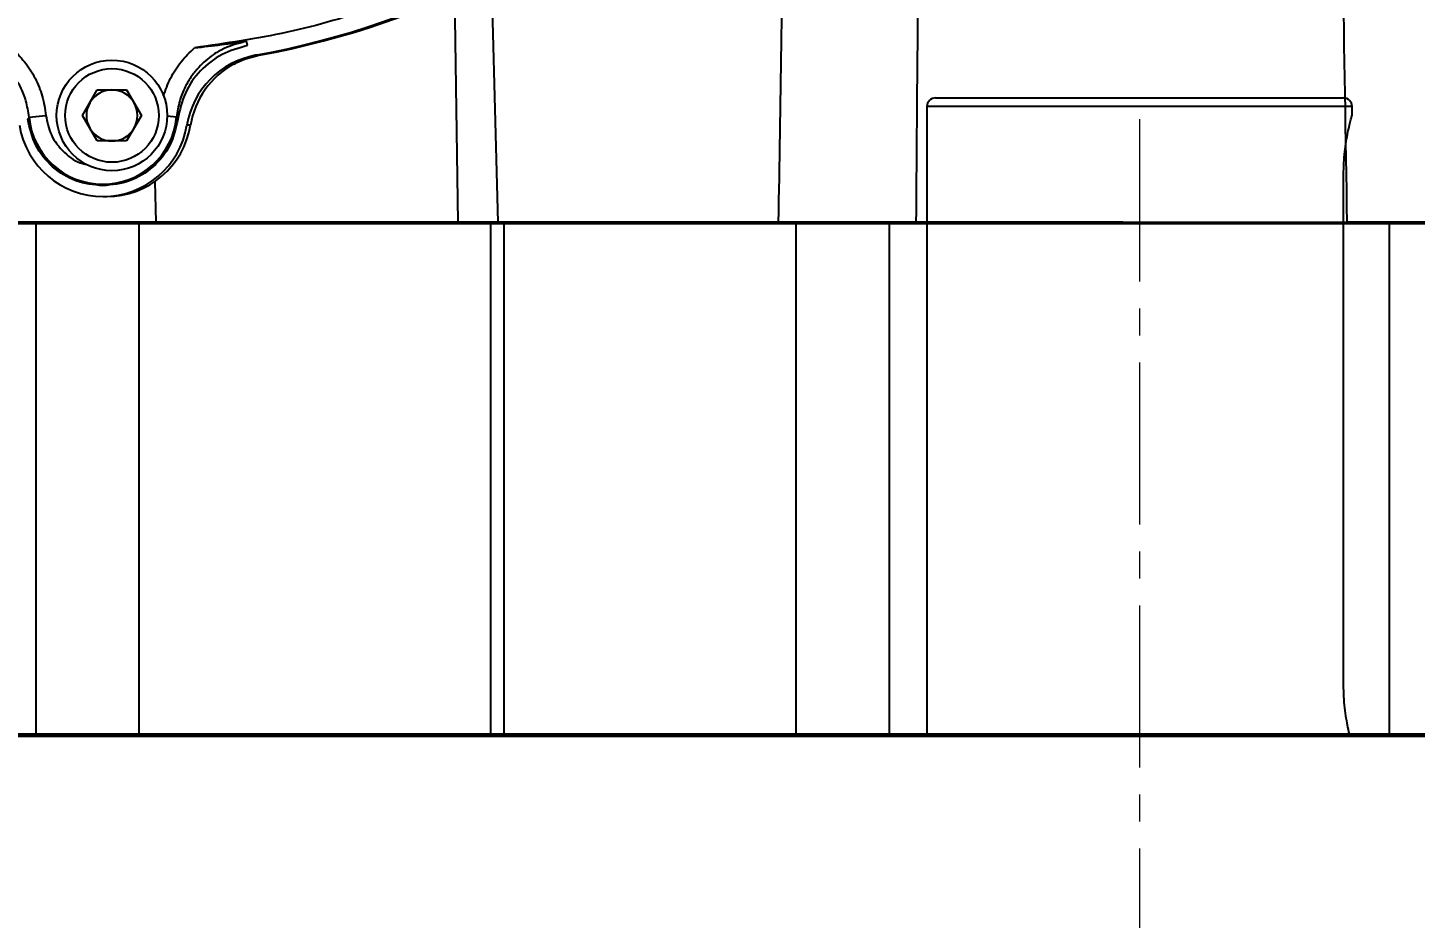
# Model space of a CAD drawing. Header units: millimetres. Extents: x 2055 to 5101, y 917 to 3070.
# Drawn here: x 2912.9 to 3076, y 2435.2 to 2539.9 of the extents above; entities that cross this region are included whole.
import ezdxf

# ---------------------------------------------------------------- set-up
doc = ezdxf.new("R2010")
doc.units = ezdxf.units.MM
doc.linetypes.add('CENTER2', pattern=[28.575, 19.05, -3.175, 3.175, -3.175])
doc.linetypes.add('点画线', pattern=[18, 12, -2, 2, -2])
doc.layers.add('AM_5', color=3, linetype='Continuous', lineweight=25)
doc.layers.add('中心线层', color=1, linetype='点画线', lineweight=18)
doc.styles.add('SLDTEXTSTYLE1', font='txt.shx', dxfattribs={"width": 0.7, "bigfont": 'gbcbig.shx'})
doc.dimstyles.new('SLDDIMSTYLE12$0', dxfattribs={"dimtxt": 12, "dimasz": 10, "dimexe": 0, "dimexo": 0.0625, "dimgap": 0.875, "dimtad": 1, "dimdec": 1, "dimlfac": 1.8, "dimrnd": 1e-09, "dimzin": 12, "dimdsep": 46, "dimtxsty": 'SLDTEXTSTYLE1', "dimcen": 0.09, "dimdle": 8.16, "dimclrd": 3, "dimclre": 3, "dimadec": 0, "dimazin": 3, "dimtfac": 1, "dimtdec": 1, "dimtofl": 0, "dimtmove": 0, "dimatfit": 3, "dimfxl": 0, "dimfrac": 2, "dimtolj": 1, "dimlwd": 5, "dimlwe": 5, "dimarcsym": 0})

# ---------------------------------------------------------------- blocks, each defined once
blk = doc.blocks.new('*U50')
at = {"layer": '中心线层', "color": 0, "linetype": 'CENTER2', "transparency": 16777216}
blk.add_line((0, 497.87), (0, -12.12), dxfattribs=at)
blk = doc.blocks.new('*D56')
at = {"layer": 'AM_5', "color": 3, "lineweight": 5, "transparency": 16777216}
blk.add_line((3029.97, 2850.88), (2635.57, 2850.88), dxfattribs=at)
at = {"layer": 'AM_5', "color": 3, "linetype": 'Continuous', "lineweight": 5, "transparency": 16777216}
for p, q in [((2635.57, 2840.88), (2635.57, 2527.09)), ((3041.65, 2517.09), (2635.57, 2517.09))]:
    blk.add_line(p, q, dxfattribs=at)
at = {"layer": 'AM_5', "color": 3, "transparency": 16777216}
for points in [[(2633.9, 2840.88), (2637.24, 2840.88), (2635.57, 2850.88)], [(2633.9, 2527.09), (2637.24, 2527.09), (2635.57, 2517.09)]]:
    blk.add_solid(points, dxfattribs=at)
at = {"layer": 'Defpoints', "color": 0, "transparency": 16777216}
for p in [(3030.03, 2850.88), (2635.57, 2517.09), (3041.71, 2517.09)]:
    blk.add_point(p, dxfattribs=at)
at = {"layer": 'AM_5', "color": 0, "transparency": 16777216, "insert": (2620.98, 2683.99), "char_height": 12, "attachment_point": 5, "rotation": 90, "style": 'SLDTEXTSTYLE1'}
blk.add_mtext('\\A1;{\\H2.28571x;335}', dxfattribs=at)
blk = doc.blocks.new('*D57')
at = {"layer": 'AM_5', "color": 3, "lineweight": 5, "transparency": 16777216}
blk.add_line((3041.65, 2517.09), (2635.39, 2517.09), dxfattribs=at)
at = {"layer": 'AM_5', "color": 3, "linetype": 'Continuous', "lineweight": 5, "transparency": 16777216}
for p, q in [((2635.39, 2507.09), (2635.39, 2466.69)), ((3041.3, 2456.69), (2635.39, 2456.69))]:
    blk.add_line(p, q, dxfattribs=at)
at = {"layer": 'AM_5', "color": 3, "transparency": 16777216}
for points in [[(2633.72, 2507.09), (2637.05, 2507.09), (2635.39, 2517.09)], [(2633.72, 2466.69), (2637.05, 2466.69), (2635.39, 2456.69)]]:
    blk.add_solid(points, dxfattribs=at)
at = {"layer": 'Defpoints', "color": 0, "transparency": 16777216}
for p in [(3041.71, 2517.09), (2635.39, 2456.69), (3041.36, 2456.69)]:
    blk.add_point(p, dxfattribs=at)
at = {"layer": 'AM_5', "color": 0, "transparency": 16777216, "insert": (2620.8, 2486.89), "char_height": 12, "attachment_point": 5, "rotation": 90, "style": 'SLDTEXTSTYLE1'}
blk.add_mtext('\\A1;{\\H2.28571x;60}', dxfattribs=at)

msp = doc.modelspace()

# ---------------------------------------------------------------- linework, layer by layer
at = {"color": 7, "linetype": 'Continuous', "lineweight": 25}
for p, q in [((2963.052, 2543.808), (2963.455, 2517.058)), ((2967.452, 2543.868), (2968.154, 2517.058)), ((2938.717, 2537.814), (2938.598, 2538.33)), ((2940.072, 2536.678), (2939.655, 2536.678)), ((2919.299, 2529.604), (2921.031, 2532.604)), ((2921.031, 2532.604), (2924.495, 2532.604)), ((2924.495, 2532.604), (2926.227, 2529.604)), ((3019.602, 2531.658), (3067.602, 2531.658)), ((2912.863, 2529.163), (2913.013, 2529.413)), ((2913.013, 2529.413), (2915.003, 2529.601)), ((2921.031, 2526.604), (2919.299, 2529.604)), ((2926.227, 2529.604), (2924.495, 2526.604)), ((2930.366, 2529.413), (2929.262, 2529.517)), ((2930.515, 2529.163), (2930.366, 2529.413)), ((3018.602, 2530.658), (3018.602, 2456.658)), ((3068.602, 2529.657), (3068.602, 2530.658)), ((2931.995, 2528.45), (2931.579, 2528.45)), ((2924.495, 2526.604), (2921.031, 2526.604)), ((3067.602, 2462.658), (3067.602, 2522.658)), ((2927.824, 2521.85), (2927.928, 2517.058)), ((2921.73, 2520.078), (2922.146, 2520.078)), ((2913.868, 2516.868), (2888.592, 2516.868)), ((2911.006, 2517.058), (2927.928, 2517.058)), ((2913.868, 2456.868), (2913.868, 2516.868)), ((2925.952, 2516.868), (2913.868, 2516.868)), ((2918.76, 2517.058), (2918.76, 2516.868)), ((2925.952, 2456.868), (2925.952, 2516.868)), ((2967.338, 2516.868), (2925.952, 2516.868)), ((2927.928, 2517.058), (2963.455, 2517.058)), ((2934.76, 2516.868), (2934.76, 2517.058)), ((2935.158, 2516.868), (2935.158, 2517.058)), ((2963.455, 2517.058), (2968.154, 2517.058)), ((2967.338, 2456.868), (2967.338, 2516.868)), ((2968.868, 2516.868), (2967.338, 2516.868)), ((2968.154, 2517.058), (3001.167, 2517.058)), ((2968.868, 2516.868), (2968.868, 2456.868)), ((3003.218, 2516.868), (2968.868, 2516.868)), ((2984.149, 2517.058), (2984.149, 2516.868)), ((2987.184, 2517.058), (2987.184, 2516.868)), ((3003.184, 2516.868), (3003.184, 2517.058)), ((3003.218, 2456.868), (3003.218, 2516.868)), ((3014.206, 2516.868), (3003.218, 2516.868)), ((3014.206, 2456.868), (3014.206, 2516.868)), ((3073.014, 2516.868), (3014.206, 2516.868)), ((3017.31, 2517.058), (3068.034, 2517.058)), ((3039.007, 2517.058), (3039.007, 2516.868)), ((3067.106, 2517.058), (3067.106, 2516.868)), ((3070.446, 2517.058), (3070.446, 2516.868)), ((3073.014, 2456.868), (3073.014, 2516.868)), ((3083.956, 2516.868), (3073.014, 2516.868)), ((3074.645, 2517.058), (3074.645, 2516.868)), ((2913.868, 2456.868), (2888.592, 2456.868)), ((3200.16, 2456.658), (2888.592, 2456.658)), ((2894.602, 2456.658), (3192.602, 2456.658)), ((2894.602, 2456.658), (3192.602, 2456.658)), ((2925.952, 2456.868), (2913.868, 2456.868)), ((2967.338, 2456.868), (2925.952, 2456.868)), ((2968.868, 2456.868), (2967.338, 2456.868)), ((3003.218, 2456.868), (2968.868, 2456.868)), ((3014.206, 2456.868), (3003.218, 2456.868)), ((3013.489, 2456.868), (3013.489, 2456.658)), ((3032.707, 2456.658), (3013.489, 2456.658)), ((3073.014, 2456.868), (3014.206, 2456.868)), ((3032.707, 2456.868), (3032.707, 2456.658)), ((3032.707, 2456.658), (3036.333, 2456.658)), ((3036.333, 2456.868), (3036.333, 2456.658)), ((3036.333, 2456.658), (3050.871, 2456.658)), ((3050.871, 2456.868), (3050.871, 2456.658)), ((3050.871, 2456.658), (3054.169, 2456.658)), ((3054.169, 2456.868), (3054.169, 2456.658)), ((3057.652, 2456.868), (3057.652, 2456.658)), ((3057.652, 2456.658), (3064.179, 2456.658)), ((3064.179, 2456.868), (3064.179, 2456.658)), ((3074.946, 2456.658), (3064.179, 2456.658)), ((3083.956, 2456.868), (3073.014, 2456.868)), ((3074.946, 2456.658), (3074.946, 2456.868))]:
    msp.add_line(p, q, dxfattribs=at)
at = {"color": 8, "linetype": 'Continuous', "lineweight": 25}
msp.add_line((3068.602, 2530.658), (3018.602, 2530.658), dxfattribs=at)
at = {"color": 7, "linetype": 'Continuous', "lineweight": 25}
for radius in [6.5, 5.5]:
    msp.add_circle((2922.763, 2529.604), radius, dxfattribs=at)
for centre, radius, start, end in [((2921.727, 2635.055), 99.998, 280.32817, 349.67428), ((2922.144, 2635.055), 99.998, 280.32817, 349.67428), ((2941.448, 2526.84), 10, 100.32819, 170.73244), ((2941.865, 2526.84), 10, 118.40456, 170.73205), ((2922.763, 2529.604), 3, 90, 150), ((2922.763, 2529.604), 3, 30, 90), ((2922.763, 2529.604), 3, 150, 210), ((2922.763, 2529.604), 3, 330, 30), ((3019.602, 2530.658), 1, 90, 180), ((3067.602, 2530.658), 1, 0, 90), ((2921.689, 2530.233), 8.715, 185.40246, 354.59754), ((2921.73, 2530.057), 9.98, 189.26678, 350.73322), ((2922.763, 2529.604), 3, 210, 270), ((2922.146, 2530.057), 9.98, 270.0009, 350.73276), ((2922.763, 2529.604), 3, 270, 330)]:
    msp.add_arc(centre, radius, start, end, dxfattribs=at)
for points, knots in [([(3068.034, 2517.058), (3067.694, 2537.151), (3067.023, 2576.859), (3066.401, 2616.569), (3066.094, 2636.185)], [0, 0, 0, 0, 0.50602862, 1, 1, 1, 1]), ([(3017.937, 2600.879), (3017.841, 2586.811), (3017.649, 2558.871), (3017.422, 2530.93), (3017.31, 2517.058)], [0, 0, 0, 0, 0.5034857, 1, 1, 1, 1]), ([(3001.167, 2517.058), (3001.386, 2530.887), (3001.693, 2550.269), (3001.98, 2569.651), (3002.063, 2575.204)], [0, 0, 0, 0, 0.7134947, 1, 1, 1, 1]), ([(2913.013, 2529.413), (2912.916, 2530.054), (2912.732, 2531.277), (2912.13, 2532.756), (2911.514, 2533.845), (2910.972, 2534.611), (2909.877, 2535.899), (2907.919, 2537.479), (2905.812, 2538.051), (2904.78, 2538.33)], [0, 0, 0, 0, 0.1490594, 0.2844868, 0.3652537, 0.4374076, 0.5004523, 0.7554677, 1, 1, 1, 1]), ([(2910.9, 2537.56), (2911.452, 2537.026), (2912.554, 2535.961), (2913.773, 2534.004), (2914.66, 2531.876), (2914.889, 2530.361), (2915.003, 2529.601)], [0, 0, 0, 0, 0.250755, 0.4999887, 0.7492331, 1, 1, 1, 1]), ([(2928.82, 2531.882), (2929.074, 2532.591), (2929.585, 2534.018), (2930.831, 2535.96), (2931.928, 2537.025), (2932.479, 2537.56)], [0, 0, 0, 0, 0.3300361, 0.6639988, 1, 1, 1, 1]), ([(2938.598, 2538.33), (2937.564, 2538.055), (2936.171, 2537.685), (2934.637, 2536.73), (2933.756, 2536.052), (2932.917, 2535.236), (2932.092, 2534.218), (2931.309, 2532.907), (2930.647, 2531.277), (2930.462, 2530.054), (2930.366, 2529.413)], [0, 0, 0, 0, 0.2442906, 0.329037, 0.4144904, 0.500125, 0.5979935, 0.7157718, 0.8510735, 1, 1, 1, 1]), ([(2938.717, 2537.814), (2937.685, 2537.533), (2935.623, 2536.971), (2933.079, 2534.953), (2931.197, 2532.303), (2930.743, 2530.21), (2930.515, 2529.163)], [0, 0, 0, 0, 0.2500466, 0.4994486, 0.7493959, 1, 1, 1, 1]), ([(2932.479, 2537.56), (2933.547, 2537.68), (2935.693, 2537.921), (2937.626, 2538.193), (2938.598, 2538.33)], [0, 0, 0, 0, 0.4975573, 1, 1, 1, 1]), ([(2937.108, 2535.636), (2937.339, 2535.753), (2937.92, 2536.05), (2938.907, 2536.422), (2939.682, 2536.592), (2940.072, 2536.678)], [0, 0, 0, 0, 0.2461834, 0.6204204, 1, 1, 1, 1]), ([(2915.003, 2529.601), (2915.16, 2528.812), (2915.485, 2527.175), (2917.082, 2525.197), (2918.628, 2524.045), (2919.595, 2523.892), (2919.719, 2523.872)], [0, 0, 0, 0, 0.3027449, 0.6273546, 0.9519642, 1, 1, 1, 1]), ([(3067.602, 2522.658), (3067.61, 2523.115), (3067.625, 2524.038), (3067.784, 2525.794), (3068.105, 2527.737), (3068.435, 2529.032), (3068.57, 2529.543), (3068.614, 2529.702), (3068.602, 2529.657), (3068.602, 2529.657)], [0, 0, 0, 0, 0.1245153, 0.2512144, 0.5000432, 0.7492376, 0.8754406, 0.9993956, 1, 1, 1, 1]), ([(3017.31, 2517.058), (3016.474, 2517.058), (3014.804, 2517.058), (3012.266, 2517.058), (3009.798, 2517.058), (3007.456, 2517.058), (3005.326, 2517.058), (3003.041, 2517.058), (3001.88, 2517.058), (3001.167, 2517.058)], [0, 0, 0, 0, 0.13170164, 0.26340302, 0.39510563, 0.5268083, 0.6584953, 0.79018262, 1, 1, 1, 1]), ([(3084.028, 2517.058), (3083.615, 2517.058), (3082.787, 2517.058), (3081.104, 2517.058), (3079.144, 2517.058), (3076.939, 2517.058), (3074.555, 2517.058), (3071.562, 2517.058), (3069.376, 2517.058), (3068.034, 2517.058)], [0, 0, 0, 0, 0.1317289, 0.2634574, 0.395189, 0.5269206, 0.6586019, 0.7902834, 1, 1, 1, 1]), ([(3068.351, 2456.658), (3068.272, 2456.973), (3068.079, 2457.741), (3067.782, 2459.531), (3067.625, 2461.276), (3067.61, 2462.199), (3067.602, 2462.658)], [0, 0, 0, 0, 0.25766609, 0.62771103, 0.81516472, 1, 1, 1, 1])]:
    msp.add_open_spline(points, degree=3, knots=knots, dxfattribs=at)
for points in [[(3019.363, 2624.444), (3018.839, 2620.792), (3017.791, 2613.489), (3014.671, 2602.846), (3010.463, 2592.603), (3005.108, 2582.902), (2998.703, 2573.863), (2991.322, 2565.601), (2983.06, 2558.22), (2974.021, 2551.815), (2964.32, 2546.46), (2954.077, 2542.252), (2943.434, 2539.132), (2936.13, 2538.084), (2932.479, 2537.56)], [(2921.689, 2521.343), (2920.614, 2521.456), (2918.463, 2521.684), (2915.677, 2523.448), (2913.59, 2526.001), (2913.106, 2528.109), (2912.863, 2529.163)], [(2930.515, 2529.163), (2930.273, 2528.109), (2929.788, 2526.001), (2927.702, 2523.448), (2924.915, 2521.684), (2922.765, 2521.456), (2921.689, 2521.343)]]:
    msp.add_open_spline(points, degree=3, dxfattribs=at)

# ---------------------------------------------------------------- block references
at = {"layer": '中心线层', "linetype": 'CENTER2'}
msp.add_blockref('*U50', (3043.602, 2031.283), dxfattribs=at)

# ---------------------------------------------------------------- dimensions: what is measured, and where the dimension line sits
at = {"layer": 'AM_5'}
for base, p1, p2, text, picture, middle in [((2635.57, 2517.093), (3030.032, 2850.879), (3041.708, 2517.093), '{\\H2.28571x;335}', '*D56', (2620.981, 2683.986)), ((2635.387, 2456.691), (3041.708, 2517.093), (3041.364, 2456.691), '{\\H2.28571x;60}', '*D57', (2620.798, 2486.892))]:
    dim = msp.add_linear_dim(base=base, p1=p1, p2=p2, angle=90, text=text, dimstyle='SLDDIMSTYLE12$0', override={"dimlfac": 1}, dxfattribs=at)
    dim.commit()
    dim.dimension.update_dxf_attribs({"geometry": picture, "text_midpoint": middle})

doc.saveas('drawing.dxf')
